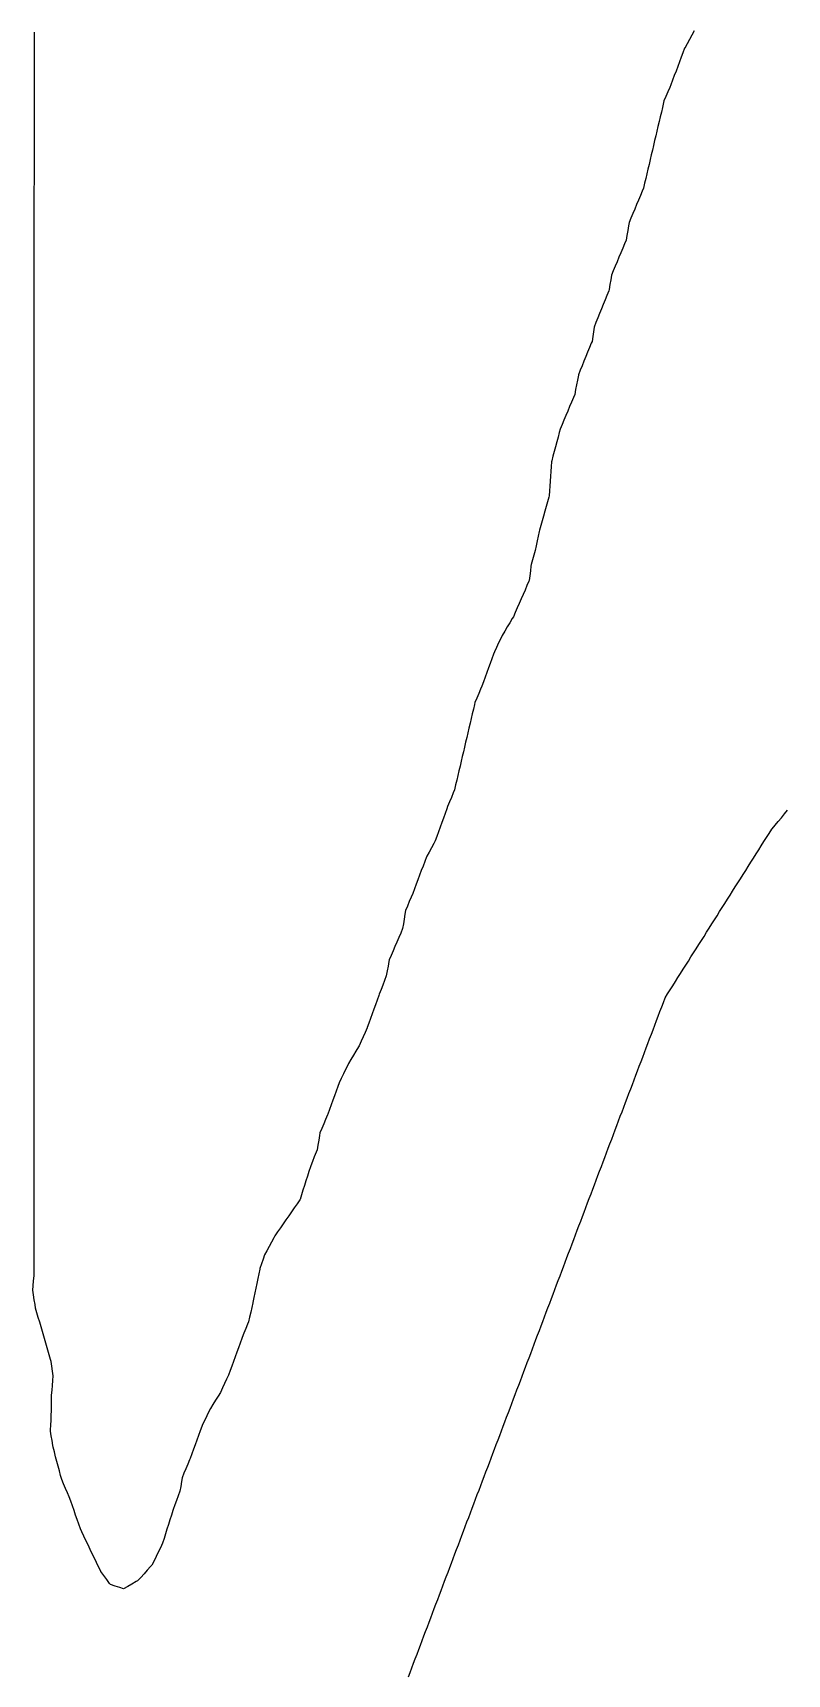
# Model space of a CAD drawing. Header units: millimetres. Extents: x 230 to 3347, y 514 to 5196.
# Drawn here: x 1749.2 to 1904.1, y 1159.2 to 1496 of the extents above; entities that cross this region are included whole.
import ezdxf

# ---------------------------------------------------------------- set-up
doc = ezdxf.new("R2010")
doc.units = ezdxf.units.MM
for name, color, linetype in [('ALL_HOLES', 1, 'Continuous'), ('ALL_ISLANDS', 7, 'Continuous'), ('OUTLINE_ISLAND_01', 7, 'Continuous'), ('OUTLINE_ISLAND_01_HOLE_06', 1, 'Continuous')]:
    doc.layers.add(name, color=color, linetype=linetype)

msp = doc.modelspace()

# ---------------------------------------------------------------- linework, layer by layer
at = {"layer": 'ALL_HOLES'}
msp.add_lwpolyline([(1884.9865, 1496.4016), (1884.5029, 1495.5263), (1884.0194, 1494.651), (1883.5359, 1493.7757), (1883.0523, 1492.9003), (1883.0368, 1492.8593), (1882.6833, 1491.9238), (1882.3299, 1490.9884), (1881.9764, 1490.0529), (1881.623, 1489.1175), (1881.2695, 1488.182), (1880.916, 1487.2466), (1880.5626, 1486.3111), (1880.2091, 1485.3757), (1879.9719, 1484.816), (1879.5817, 1483.8952), (1879.1915, 1482.9745), (1878.8013, 1482.0538), (1878.7149, 1481.6854), (1878.4864, 1480.7118), (1878.2579, 1479.7383), (1878.0294, 1478.7647), (1877.8009, 1477.7912), (1877.5724, 1476.8176), (1877.3439, 1475.8441), (1877.1154, 1474.8705), (1876.8869, 1473.897), (1876.6584, 1472.9235), (1876.4299, 1471.9499), (1876.2014, 1470.9764), (1875.9729, 1470.0028), (1875.7444, 1469.0293), (1875.5159, 1468.0557), (1875.2874, 1467.0822), (1875.0589, 1466.1086), (1874.8304, 1465.1351), (1874.6019, 1464.1616), (1874.3406, 1463.5396), (1873.9532, 1462.6177), (1873.5658, 1461.6958), (1873.1783, 1460.7739), (1872.7909, 1459.852), (1872.4035, 1458.9301), (1872.0161, 1458.0082), (1871.6287, 1457.0863), (1871.5186, 1456.4165), (1871.3564, 1455.4298), (1871.1942, 1454.443), (1871.032, 1453.4563), (1870.7198, 1452.7155), (1870.3313, 1451.794), (1869.9429, 1450.8725), (1869.5545, 1449.951), (1869.1661, 1449.0295), (1868.7777, 1448.108), (1868.3893, 1447.1865), (1868.0009, 1446.2651), (1867.8641, 1445.337), (1867.7184, 1444.3476), (1867.5726, 1443.3583), (1867.4546, 1443.0661), (1867.0801, 1442.1389), (1866.7056, 1441.2116), (1866.331, 1440.2844), (1865.9565, 1439.3572), (1865.582, 1438.43), (1865.2075, 1437.5028), (1864.833, 1436.5755), (1864.4585, 1435.6483), (1864.3189, 1434.6823), (1864.1759, 1433.6926), (1864.0329, 1432.7029), (1863.8863, 1432.342), (1863.51, 1431.4155), (1863.1337, 1430.489), (1862.7574, 1429.5625), (1862.3811, 1428.636), (1862.0047, 1427.7096), (1861.6284, 1426.7831), (1861.2521, 1425.8566), (1861.2289, 1425.7357), (1861.0402, 1424.7537), (1860.8515, 1423.7716), (1860.6628, 1422.7896), (1860.4741, 1421.8076), (1860.202, 1421.1585), (1859.8154, 1420.2362), (1859.4288, 1419.314), (1859.0422, 1418.3917), (1858.6556, 1417.4695), (1858.269, 1416.5473), (1857.8824, 1415.625), (1857.4957, 1414.7028), (1857.305, 1413.9887), (1857.047, 1413.0226), (1856.7889, 1412.0565), (1856.5309, 1411.0903), (1856.2728, 1410.1242), (1856.0148, 1409.1581), (1855.7567, 1408.1919), (1855.7437, 1408.0045), (1855.6743, 1407.0069), (1855.6048, 1406.0093), (1855.5354, 1405.0117), (1855.466, 1404.0141), (1855.3966, 1403.0165), (1855.3271, 1402.019), (1855.2577, 1401.0214), (1855.1662, 1400.7045), (1854.8888, 1399.7438), (1854.6114, 1398.783), (1854.334, 1397.8223), (1854.0566, 1396.8615), (1853.7792, 1395.9007), (1853.5018, 1394.94), (1853.2243, 1393.9792), (1853.1655, 1393.6943), (1852.9634, 1392.7149), (1852.7613, 1391.7356), (1852.5592, 1390.7562), (1852.3571, 1389.7768), (1852.0842, 1388.8214), (1851.8096, 1387.8598), (1851.535, 1386.8982), (1851.4954, 1386.5817), (1851.3713, 1385.5894), (1851.2472, 1384.5972), (1851.1231, 1383.6049), (1851.0814, 1383.5094), (1850.681, 1382.593), (1850.2807, 1381.6766), (1849.8803, 1380.7603), (1849.48, 1379.8439), (1849.0796, 1378.9276), (1848.6792, 1378.0112), (1848.2789, 1377.0948), (1847.8785, 1376.1785), (1847.6556, 1375.8042), (1847.1438, 1374.9451), (1846.6319, 1374.086), (1846.1201, 1373.2269), (1845.6083, 1372.3678), (1845.2914, 1371.7125), (1844.856, 1370.8123), (1844.4206, 1369.912), (1843.9853, 1369.0118), (1843.7971, 1368.4949), (1843.4551, 1367.5552), (1843.113, 1366.6155), (1842.771, 1365.6758), (1842.4289, 1364.7362), (1842.0869, 1363.7965), (1841.7448, 1362.8568), (1841.4028, 1361.9171), (1841.1648, 1361.3539), (1840.7756, 1360.4328), (1840.3864, 1359.5116), (1839.9972, 1358.5905), (1839.909, 1358.2148), (1839.6806, 1357.2412), (1839.4522, 1356.2676), (1839.2238, 1355.2941), (1838.9955, 1354.3205), (1838.7671, 1353.3469), (1838.5387, 1352.3734), (1838.3103, 1351.3998), (1838.0819, 1350.4262), (1837.8535, 1349.4527), (1837.6251, 1348.4791), (1837.3967, 1347.5055), (1837.1683, 1346.532), (1836.9399, 1345.5584), (1836.7115, 1344.5848), (1836.4831, 1343.6113), (1836.2547, 1342.6377), (1836.0263, 1341.6641), (1835.7979, 1340.6906), (1835.5347, 1340.0535), (1835.1527, 1339.1293), (1834.7708, 1338.2051), (1834.3889, 1337.2809), (1834.2041, 1336.768), (1833.8651, 1335.8272), (1833.5262, 1334.8864), (1833.1872, 1333.9456), (1832.8482, 1333.0048), (1832.5092, 1332.064), (1832.1703, 1331.1232), (1831.8313, 1330.1824), (1831.5417, 1329.6569), (1831.0591, 1328.7811), (1830.5764, 1327.9053), (1830.0938, 1327.0295), (1830.0436, 1326.8959), (1829.6918, 1325.9598), (1829.34, 1325.0237), (1828.9882, 1324.0876), (1828.6365, 1323.1515), (1828.2847, 1322.2155), (1827.9329, 1321.2794), (1827.5811, 1320.3433), (1827.2294, 1319.4072), (1826.9142, 1318.6673), (1826.5223, 1317.7473), (1826.1304, 1316.8273), (1825.7385, 1315.9073), (1825.6175, 1315.1457), (1825.4607, 1314.1581), (1825.3038, 1313.1705), (1825.147, 1312.1829), (1824.7588, 1311.2762), (1824.3653, 1310.3569), (1823.9718, 1309.4375), (1823.5783, 1308.5182), (1823.1848, 1307.5989), (1822.7913, 1306.6796), (1822.3978, 1305.7602), (1822.3431, 1305.4676), (1822.1593, 1304.4847), (1821.9755, 1303.5017), (1821.7917, 1302.5187), (1821.7732, 1302.4696), (1821.4195, 1301.5343), (1821.0658, 1300.5989), (1820.7122, 1299.6635), (1820.3585, 1298.7281), (1820.262, 1298.4592), (1819.9241, 1297.518), (1819.5863, 1296.5768), (1819.2485, 1295.6356), (1818.9106, 1294.6944), (1818.5728, 1293.7532), (1818.2349, 1292.812), (1817.8971, 1291.8708), (1817.8639, 1291.7976), (1817.4512, 1290.8868), (1817.0385, 1289.9759), (1816.6258, 1289.0651), (1816.2131, 1288.1542), (1816.0817, 1287.9325), (1815.5721, 1287.0721), (1815.0624, 1286.2118), (1814.5527, 1285.3514), (1814.0431, 1284.491), (1813.879, 1284.1572), (1813.4378, 1283.2598), (1812.9966, 1282.3624), (1812.5554, 1281.465), (1812.1142, 1280.5676), (1811.8301, 1279.7779), (1811.4915, 1278.837), (1811.1529, 1277.896), (1810.8143, 1276.9551), (1810.4757, 1276.0142), (1810.1372, 1275.0732), (1809.7986, 1274.1323), (1809.7262, 1273.9584), (1809.3418, 1273.0352), (1808.9575, 1272.112), (1808.5731, 1271.1888), (1808.1888, 1270.2656), (1808.0971, 1269.7332), (1807.9274, 1268.7477), (1807.7577, 1267.7622), (1807.5879, 1266.7767), (1807.3914, 1266.2841), (1807.021, 1265.3552), (1806.6505, 1264.4264), (1806.28, 1263.4976), (1806.209, 1263.274), (1805.9062, 1262.321), (1805.6034, 1261.3679), (1805.3006, 1260.4148), (1804.9978, 1259.4618), (1804.6951, 1258.5087), (1804.3923, 1257.5557), (1804.0895, 1256.6026), (1804.0403, 1256.5316), (1803.4713, 1255.7092), (1802.9023, 1254.8869), (1802.3334, 1254.0645), (1801.7644, 1253.2422), (1801.1954, 1252.4198), (1800.6264, 1251.5975), (1800.0574, 1250.7752), (1799.4884, 1249.9528), (1798.9194, 1249.1305), (1798.7053, 1248.736), (1798.2281, 1247.8572), (1797.751, 1246.9784), (1797.2738, 1246.0995), (1796.7967, 1245.2207), (1796.5027, 1244.3495), (1796.1829, 1243.402), (1795.8632, 1242.4545), (1795.8386, 1242.3351), (1795.6369, 1241.3557), (1795.4351, 1240.3762), (1795.2334, 1239.3968), (1795.0316, 1238.4173), (1794.8299, 1237.4379), (1794.6282, 1236.4585), (1794.4264, 1235.479), (1794.4107, 1235.4111), (1794.1852, 1234.4369), (1793.9596, 1233.4626), (1793.7341, 1232.4884), (1793.5085, 1231.5142), (1793.3155, 1231.0379), (1792.9399, 1230.1111), (1792.5643, 1229.1843), (1792.1887, 1228.2576), (1792.1218, 1228.0725), (1791.7816, 1227.1321), (1791.4414, 1226.1917), (1791.1013, 1225.2514), (1790.7611, 1224.311), (1790.4209, 1223.3706), (1790.0808, 1222.4303), (1789.7406, 1221.4899), (1789.4004, 1220.5495), (1789.0141, 1219.7331), (1788.5863, 1218.8293), (1788.1585, 1217.9254), (1787.7307, 1217.0215), (1787.2589, 1216.2549), (1786.7348, 1215.4033), (1786.2107, 1214.5516), (1785.6866, 1213.7), (1785.401, 1213.1136), (1784.9631, 1212.2145), (1784.5253, 1211.3154), (1784.0875, 1210.4164), (1783.95, 1210.0412), (1783.606, 1209.1022), (1783.262, 1208.1633), (1782.918, 1207.2243), (1782.574, 1206.2853), (1782.23, 1205.3464), (1781.886, 1204.4074), (1781.542, 1203.4684), (1781.4216, 1203.1812), (1781.0352, 1202.2589), (1780.6488, 1201.3365), (1780.2625, 1200.4142), (1779.8761, 1199.4919), (1779.7538, 1198.7154), (1779.5982, 1197.7276), (1779.4427, 1196.7397), (1779.4373, 1196.7252), (1779.0903, 1195.7873), (1778.7433, 1194.8495), (1778.3963, 1193.9116), (1778.0493, 1192.9737), (1777.9839, 1192.7663), (1777.6833, 1191.8126), (1777.3826, 1190.8589), (1777.082, 1189.9051), (1776.7813, 1188.9514), (1776.4807, 1187.9976), (1776.1801, 1187.0439), (1775.8794, 1186.0902), (1775.8572, 1186.0442), (1775.4218, 1185.1439), (1774.9864, 1184.2437), (1774.5509, 1183.3435), (1774.1155, 1182.4433), (1773.6801, 1181.543), (1773.4215, 1181.263), (1772.7432, 1180.5282), (1772.0648, 1179.7935), (1771.3865, 1179.0588), (1770.7081, 1178.324), (1770.465, 1178.1863), (1769.5951, 1177.6931), (1768.7251, 1177.2), (1767.8552, 1176.7069), (1767.074, 1176.9608), (1766.123, 1177.2698), (1765.1719, 1177.5789), (1764.9927, 1177.8221), (1764.3994, 1178.627), (1763.8061, 1179.432), (1763.2127, 1180.237), (1763.1826, 1180.2996), (1762.7489, 1181.2007), (1762.3152, 1182.1017), (1761.8815, 1183.0028), (1761.4478, 1183.9038), (1761.0141, 1184.8049), (1760.5804, 1185.706), (1760.1467, 1186.607), (1759.713, 1187.5081), (1759.2793, 1188.4091), (1759.0534, 1189.0328), (1758.7128, 1189.973), (1758.3722, 1190.9132), (1758.0316, 1191.8534), (1757.691, 1192.7936), (1757.3504, 1193.7338), (1757.0098, 1194.674), (1756.6692, 1195.6142), (1756.3412, 1196.3846), (1755.9494, 1197.3047), (1755.5576, 1198.2247), (1755.1658, 1199.1448), (1754.9511, 1199.954), (1754.6947, 1200.9206), (1754.4382, 1201.8872), (1754.1818, 1202.8537), (1753.9254, 1203.8203), (1753.6689, 1204.7868), (1753.4125, 1205.7534), (1753.3517, 1206.1322), (1753.1932, 1207.1195), (1753.0346, 1208.1069), (1752.8761, 1209.0942), (1752.8863, 1209.3017), (1752.935, 1210.3005), (1752.9837, 1211.2993), (1753.0324, 1212.2981), (1753.0812, 1213.2969), (1753.0825, 1214.1898), (1753.0839, 1215.1898), (1753.0853, 1216.1898), (1753.1057, 1216.4476), (1753.1844, 1217.4445), (1753.2631, 1218.4414), (1753.3418, 1219.4383), (1753.4206, 1220.4352), (1753.2838, 1221.4022), (1753.1438, 1222.3924), (1753.0037, 1223.3825), (1752.8939, 1223.7573), (1752.6128, 1224.717), (1752.3317, 1225.6767), (1752.0505, 1226.6363), (1751.7694, 1227.596), (1751.4883, 1228.5557), (1751.2071, 1229.5154), (1750.926, 1230.475), (1750.6449, 1231.4347), (1750.3637, 1232.3944), (1750.0826, 1233.354), (1749.8015, 1234.3137), (1749.6903, 1235.0404), (1749.5392, 1236.0289), (1749.388, 1237.0174), (1749.2368, 1238.0059), (1749.3176, 1238.912), (1749.4063, 1239.908), (1749.495, 1240.9041), (1749.4951, 1241.1828), (1749.4953, 1242.1828), (1749.4956, 1243.1828), (1749.4958, 1244.1828), (1749.496, 1245.1828), (1749.4963, 1246.1828), (1749.4965, 1247.1828), (1749.4968, 1248.1828), (1749.497, 1249.1828), (1749.4972, 1250.1828), (1749.4975, 1251.1828), (1749.4977, 1252.1828), (1749.4979, 1253.1828), (1749.4982, 1254.1828), (1749.4984, 1255.1828), (1749.4987, 1256.1828), (1749.4989, 1257.1828), (1749.4991, 1258.1828), (1749.4994, 1259.1828), (1749.4996, 1260.1828), (1749.4998, 1261.1828), (1749.5001, 1262.1828), (1749.5003, 1263.1828), (1749.5006, 1264.1828), (1749.5008, 1265.1828), (1749.501, 1266.1828), (1749.5013, 1267.1828), (1749.5015, 1268.1828), (1749.5018, 1269.1828), (1749.502, 1270.1828), (1749.5022, 1271.1828), (1749.5025, 1272.1828), (1749.5027, 1273.1828), (1749.5029, 1274.1828), (1749.5032, 1275.1828), (1749.5034, 1276.1828), (1749.5037, 1277.1828), (1749.5039, 1278.1828), (1749.5041, 1279.1828), (1749.5044, 1280.1828), (1749.5046, 1281.1828), (1749.5048, 1282.1828), (1749.5051, 1283.1828), (1749.5053, 1284.1828), (1749.5056, 1285.1828), (1749.5058, 1286.1828), (1749.506, 1287.1828), (1749.5063, 1288.1828), (1749.5065, 1289.1828), (1749.5068, 1290.1828), (1749.507, 1291.1828), (1749.5072, 1292.1828), (1749.5075, 1293.1828), (1749.5077, 1294.1828), (1749.5079, 1295.1828), (1749.5082, 1296.1828), (1749.5084, 1297.1828), (1749.5087, 1298.1828), (1749.5089, 1299.1828), (1749.5091, 1300.1828), (1749.5094, 1301.1828), (1749.5096, 1302.1828), (1749.5098, 1303.1828), (1749.5101, 1304.1828), (1749.5103, 1305.1828), (1749.5106, 1306.1828), (1749.5108, 1307.1828), (1749.511, 1308.1828), (1749.5113, 1309.1828), (1749.5115, 1310.1828), (1749.5118, 1311.1828), (1749.512, 1312.1828), (1749.5122, 1313.1828), (1749.5125, 1314.1828), (1749.5127, 1315.1828), (1749.5129, 1316.1828), (1749.5132, 1317.1828), (1749.5134, 1318.1828), (1749.5137, 1319.1828), (1749.5139, 1320.1828), (1749.5141, 1321.1828), (1749.5144, 1322.1828), (1749.5146, 1323.1828), (1749.5148, 1324.1828), (1749.5151, 1325.1828), (1749.5153, 1326.1828), (1749.5156, 1327.1828), (1749.5158, 1328.1828), (1749.516, 1329.1828), (1749.5163, 1330.1828), (1749.5165, 1331.1828), (1749.5168, 1332.1828), (1749.517, 1333.1828), (1749.5172, 1334.1828), (1749.5175, 1335.1828), (1749.5177, 1336.1828), (1749.5179, 1337.1828), (1749.5182, 1338.1828), (1749.5184, 1339.1828), (1749.5187, 1340.1828), (1749.5189, 1341.1828), (1749.5191, 1342.1828), (1749.5194, 1343.1828), (1749.5196, 1344.1828), (1749.5198, 1345.1828), (1749.5201, 1346.1828), (1749.5203, 1347.1828), (1749.5206, 1348.1828), (1749.5208, 1349.1828), (1749.521, 1350.1828), (1749.5213, 1351.1828), (1749.5215, 1352.1828), (1749.5218, 1353.1828), (1749.522, 1354.1828), (1749.5222, 1355.1828), (1749.5225, 1356.1828), (1749.5227, 1357.1828), (1749.5229, 1358.1828), (1749.5232, 1359.1828), (1749.5234, 1360.1828), (1749.5237, 1361.1828), (1749.5239, 1362.1828), (1749.5241, 1363.1828), (1749.5244, 1364.1828), (1749.5246, 1365.1828), (1749.5248, 1366.1828), (1749.5251, 1367.1828), (1749.5253, 1368.1828), (1749.5256, 1369.1828), (1749.5258, 1370.1828), (1749.526, 1371.1828), (1749.5263, 1372.1828), (1749.5265, 1373.1828), (1749.5268, 1374.1828), (1749.527, 1375.1828), (1749.5272, 1376.1828), (1749.5275, 1377.1828), (1749.5277, 1378.1828), (1749.5279, 1379.1828), (1749.5282, 1380.1828), (1749.5284, 1381.1828), (1749.5287, 1382.1828), (1749.5289, 1383.1828), (1749.5291, 1384.1828), (1749.5294, 1385.1828), (1749.5296, 1386.1828), (1749.5298, 1387.1828), (1749.5301, 1388.1828), (1749.5303, 1389.1828), (1749.5306, 1390.1828), (1749.5308, 1391.1828), (1749.531, 1392.1828), (1749.5313, 1393.1828), (1749.5315, 1394.1828), (1749.5318, 1395.1828), (1749.532, 1396.1828), (1749.5322, 1397.1828), (1749.5325, 1398.1828), (1749.5327, 1399.1828), (1749.5329, 1400.1828), (1749.5332, 1401.1828), (1749.5334, 1402.1828), (1749.5337, 1403.1828), (1749.5339, 1404.1828), (1749.5341, 1405.1828), (1749.5344, 1406.1828), (1749.5346, 1407.1828), (1749.5348, 1408.1828), (1749.5351, 1409.1828), (1749.5353, 1410.1828), (1749.5356, 1411.1828), (1749.5358, 1412.1828), (1749.536, 1413.1828), (1749.5363, 1414.1828), (1749.5365, 1415.1828), (1749.5368, 1416.1828), (1749.537, 1417.1828), (1749.5372, 1418.1828), (1749.5375, 1419.1828), (1749.5377, 1420.1828), (1749.5379, 1421.1828), (1749.5382, 1422.1828), (1749.5384, 1423.1828), (1749.5387, 1424.1828), (1749.5389, 1425.1828), (1749.5391, 1426.1828), (1749.5394, 1427.1828), (1749.5396, 1428.1828), (1749.5398, 1429.1828), (1749.5401, 1430.1828), (1749.5403, 1431.1828), (1749.5406, 1432.1828), (1749.5408, 1433.1828), (1749.541, 1434.1828), (1749.5413, 1435.1828), (1749.5415, 1436.1828), (1749.5418, 1437.1828), (1749.542, 1438.1828), (1749.5422, 1439.1828), (1749.5425, 1440.1828), (1749.5427, 1441.1828), (1749.5429, 1442.1828), (1749.5432, 1443.1828), (1749.5434, 1444.1828), (1749.5437, 1445.1828), (1749.5439, 1446.1828), (1749.5441, 1447.1828), (1749.5444, 1448.1828), (1749.5446, 1449.1828), (1749.5448, 1450.1828), (1749.5451, 1451.1828), (1749.5453, 1452.1828), (1749.5456, 1453.1828), (1749.5458, 1454.1828), (1749.546, 1455.1828), (1749.5463, 1456.1828), (1749.5465, 1457.1828), (1749.5468, 1458.1828), (1749.547, 1459.1828), (1749.5472, 1460.1828), (1749.5475, 1461.1828), (1749.5477, 1462.1828), (1749.5479, 1463.1828), (1749.5482, 1464.1828), (1749.5484, 1465.1828), (1749.5487, 1466.1828), (1749.5489, 1467.1828), (1749.5491, 1468.1828), (1749.5494, 1469.1828), (1749.5496, 1470.1828), (1749.5498, 1471.1828), (1749.5501, 1472.1828), (1749.5503, 1473.1828), (1749.5506, 1474.1828), (1749.5508, 1475.1828), (1749.551, 1476.1828), (1749.5513, 1477.1828), (1749.5515, 1478.1828), (1749.5518, 1479.1828), (1749.552, 1480.1828), (1749.5522, 1481.1828), (1749.5525, 1482.1828), (1749.5527, 1483.1828), (1749.5529, 1484.1828), (1749.5532, 1485.1828), (1749.5534, 1486.1828), (1749.5537, 1487.1828), (1749.5539, 1488.1828), (1749.5541, 1489.1828), (1749.5544, 1490.1828), (1749.5546, 1491.1828), (1749.5548, 1492.1828), (1749.5551, 1493.1828), (1749.5553, 1494.1828), (1749.5556, 1495.1828), (1749.5558, 1496.1828)], dxfattribs=at)
at = {"layer": 'ALL_ISLANDS'}
msp.add_lwpolyline([(1826.3385, 1158.621), (1826.6922, 1159.5564), (1827.0459, 1160.4918), (1827.3996, 1161.4271), (1827.7533, 1162.3625), (1828.1069, 1163.2979), (1828.4606, 1164.2332), (1828.8143, 1165.1686), (1829.168, 1166.104), (1829.5216, 1167.0393), (1829.8753, 1167.9747), (1830.229, 1168.9101), (1830.5827, 1169.8454), (1830.9364, 1170.7808), (1831.29, 1171.7162), (1831.6437, 1172.6515), (1831.9974, 1173.5869), (1832.3511, 1174.5223), (1832.7048, 1175.4576), (1833.0584, 1176.393), (1833.4121, 1177.3284), (1833.7658, 1178.2637), (1834.1195, 1179.1991), (1834.4731, 1180.1345), (1834.8268, 1181.0698), (1835.1805, 1182.0052), (1835.5342, 1182.9406), (1835.8879, 1183.8759), (1836.2415, 1184.8113), (1836.5952, 1185.7467), (1836.9489, 1186.682), (1837.3026, 1187.6174), (1837.6563, 1188.5528), (1838.0099, 1189.4881), (1838.3636, 1190.4235), (1838.7173, 1191.3589), (1839.071, 1192.2943), (1839.4246, 1193.2296), (1839.7783, 1194.165), (1840.132, 1195.1004), (1840.4857, 1196.0357), (1840.8394, 1196.9711), (1841.193, 1197.9065), (1841.5467, 1198.8418), (1841.9004, 1199.7772), (1842.2541, 1200.7126), (1842.6077, 1201.6479), (1842.9614, 1202.5833), (1843.3151, 1203.5187), (1843.6688, 1204.454), (1844.0225, 1205.3894), (1844.3761, 1206.3248), (1844.7298, 1207.2601), (1845.0835, 1208.1955), (1845.4372, 1209.1309), (1845.7909, 1210.0662), (1846.1445, 1211.0016), (1846.4982, 1211.937), (1846.8519, 1212.8723), (1847.2056, 1213.8077), (1847.5592, 1214.7431), (1847.9129, 1215.6784), (1848.2666, 1216.6138), (1848.6203, 1217.5492), (1848.974, 1218.4845), (1849.3276, 1219.4199), (1849.6813, 1220.3553), (1850.035, 1221.2906), (1850.3887, 1222.226), (1850.7423, 1223.1614), (1851.096, 1224.0967), (1851.4497, 1225.0321), (1851.8034, 1225.9675), (1852.1571, 1226.9028), (1852.5107, 1227.8382), (1852.8644, 1228.7736), (1853.2181, 1229.7089), (1853.5718, 1230.6443), (1853.9255, 1231.5797), (1854.2791, 1232.515), (1854.6328, 1233.4504), (1854.9865, 1234.3858), (1855.3402, 1235.3211), (1855.6938, 1236.2565), (1856.0475, 1237.1919), (1856.4012, 1238.1272), (1856.7549, 1239.0626), (1857.1086, 1239.998), (1857.4622, 1240.9333), (1857.8159, 1241.8687), (1858.1696, 1242.8041), (1858.5233, 1243.7394), (1858.877, 1244.6748), (1859.2306, 1245.6102), (1859.5843, 1246.5455), (1859.938, 1247.4809), (1860.2917, 1248.4163), (1860.6453, 1249.3516), (1860.999, 1250.287), (1861.3527, 1251.2224), (1861.7064, 1252.1577), (1862.0601, 1253.0931), (1862.4137, 1254.0285), (1862.7674, 1254.9638), (1863.1211, 1255.8992), (1863.4748, 1256.8346), (1863.8284, 1257.7699), (1864.1821, 1258.7053), (1864.5358, 1259.6407), (1864.8895, 1260.576), (1865.2432, 1261.5114), (1865.5968, 1262.4468), (1865.9505, 1263.3822), (1866.3042, 1264.3175), (1866.6579, 1265.2529), (1867.0116, 1266.1883), (1867.3652, 1267.1236), (1867.7189, 1268.059), (1868.0726, 1268.9944), (1868.4263, 1269.9297), (1868.7799, 1270.8651), (1869.1336, 1271.8005), (1869.4873, 1272.7358), (1869.841, 1273.6712), (1870.1947, 1274.6066), (1870.5483, 1275.5419), (1870.902, 1276.4773), (1871.2557, 1277.4127), (1871.6094, 1278.348), (1871.963, 1279.2834), (1872.3167, 1280.2188), (1872.6704, 1281.1541), (1873.0241, 1282.0895), (1873.3778, 1283.0249), (1873.7314, 1283.9602), (1874.0851, 1284.8956), (1874.4388, 1285.831), (1874.7925, 1286.7663), (1875.1462, 1287.7017), (1875.4998, 1288.6371), (1875.8535, 1289.5724), (1876.2072, 1290.5078), (1876.5609, 1291.4432), (1876.9145, 1292.3785), (1877.2682, 1293.3139), (1877.6219, 1294.2493), (1877.9756, 1295.1846), (1878.3293, 1296.12), (1878.6829, 1297.0554), (1879.0366, 1297.9907), (1879.5318, 1298.7732), (1880.0665, 1299.6182), (1880.6013, 1300.4632), (1881.136, 1301.3082), (1881.6708, 1302.1532), (1882.2055, 1302.9982), (1882.7403, 1303.8432), (1883.275, 1304.6882), (1883.8098, 1305.5332), (1884.3445, 1306.3783), (1884.8793, 1307.2233), (1885.414, 1308.0683), (1885.9488, 1308.9133), (1886.4835, 1309.7583), (1887.0183, 1310.6033), (1887.553, 1311.4483), (1888.0878, 1312.2933), (1888.6225, 1313.1383), (1889.1573, 1313.9833), (1889.692, 1314.8284), (1890.2268, 1315.6734), (1890.7615, 1316.5184), (1891.2963, 1317.3634), (1891.831, 1318.2084), (1892.3658, 1319.0534), (1892.9005, 1319.8984), (1893.4353, 1320.7434), (1893.97, 1321.5884), (1894.5048, 1322.4334), (1895.0395, 1323.2785), (1895.5743, 1324.1235), (1896.109, 1324.9685), (1896.6438, 1325.8135), (1897.1786, 1326.6585), (1897.7133, 1327.5035), (1898.2481, 1328.3485), (1898.7828, 1329.1935), (1899.3176, 1330.0385), (1899.8523, 1330.8835), (1900.3871, 1331.7285), (1900.9218, 1332.5736), (1900.9864, 1332.6511), (1901.6265, 1333.4194), (1902.2665, 1334.1878), (1902.9066, 1334.9561), (1903.5466, 1335.7244), (1904.1867, 1336.4928)], dxfattribs=at)
at = {"layer": 'OUTLINE_ISLAND_01'}
msp.add_lwpolyline([(1826.3385, 1158.621), (1826.6922, 1159.5564), (1827.0459, 1160.4918), (1827.3996, 1161.4271), (1827.7533, 1162.3625), (1828.1069, 1163.2979), (1828.4606, 1164.2332), (1828.8143, 1165.1686), (1829.168, 1166.104), (1829.5216, 1167.0393), (1829.8753, 1167.9747), (1830.229, 1168.9101), (1830.5827, 1169.8454), (1830.9364, 1170.7808), (1831.29, 1171.7162), (1831.6437, 1172.6515), (1831.9974, 1173.5869), (1832.3511, 1174.5223), (1832.7048, 1175.4576), (1833.0584, 1176.393), (1833.4121, 1177.3284), (1833.7658, 1178.2637), (1834.1195, 1179.1991), (1834.4731, 1180.1345), (1834.8268, 1181.0698), (1835.1805, 1182.0052), (1835.5342, 1182.9406), (1835.8879, 1183.8759), (1836.2415, 1184.8113), (1836.5952, 1185.7467), (1836.9489, 1186.682), (1837.3026, 1187.6174), (1837.6563, 1188.5528), (1838.0099, 1189.4881), (1838.3636, 1190.4235), (1838.7173, 1191.3589), (1839.071, 1192.2943), (1839.4246, 1193.2296), (1839.7783, 1194.165), (1840.132, 1195.1004), (1840.4857, 1196.0357), (1840.8394, 1196.9711), (1841.193, 1197.9065), (1841.5467, 1198.8418), (1841.9004, 1199.7772), (1842.2541, 1200.7126), (1842.6077, 1201.6479), (1842.9614, 1202.5833), (1843.3151, 1203.5187), (1843.6688, 1204.454), (1844.0225, 1205.3894), (1844.3761, 1206.3248), (1844.7298, 1207.2601), (1845.0835, 1208.1955), (1845.4372, 1209.1309), (1845.7909, 1210.0662), (1846.1445, 1211.0016), (1846.4982, 1211.937), (1846.8519, 1212.8723), (1847.2056, 1213.8077), (1847.5592, 1214.7431), (1847.9129, 1215.6784), (1848.2666, 1216.6138), (1848.6203, 1217.5492), (1848.974, 1218.4845), (1849.3276, 1219.4199), (1849.6813, 1220.3553), (1850.035, 1221.2906), (1850.3887, 1222.226), (1850.7423, 1223.1614), (1851.096, 1224.0967), (1851.4497, 1225.0321), (1851.8034, 1225.9675), (1852.1571, 1226.9028), (1852.5107, 1227.8382), (1852.8644, 1228.7736), (1853.2181, 1229.7089), (1853.5718, 1230.6443), (1853.9255, 1231.5797), (1854.2791, 1232.515), (1854.6328, 1233.4504), (1854.9865, 1234.3858), (1855.3402, 1235.3211), (1855.6938, 1236.2565), (1856.0475, 1237.1919), (1856.4012, 1238.1272), (1856.7549, 1239.0626), (1857.1086, 1239.998), (1857.4622, 1240.9333), (1857.8159, 1241.8687), (1858.1696, 1242.8041), (1858.5233, 1243.7394), (1858.877, 1244.6748), (1859.2306, 1245.6102), (1859.5843, 1246.5455), (1859.938, 1247.4809), (1860.2917, 1248.4163), (1860.6453, 1249.3516), (1860.999, 1250.287), (1861.3527, 1251.2224), (1861.7064, 1252.1577), (1862.0601, 1253.0931), (1862.4137, 1254.0285), (1862.7674, 1254.9638), (1863.1211, 1255.8992), (1863.4748, 1256.8346), (1863.8284, 1257.7699), (1864.1821, 1258.7053), (1864.5358, 1259.6407), (1864.8895, 1260.576), (1865.2432, 1261.5114), (1865.5968, 1262.4468), (1865.9505, 1263.3822), (1866.3042, 1264.3175), (1866.6579, 1265.2529), (1867.0116, 1266.1883), (1867.3652, 1267.1236), (1867.7189, 1268.059), (1868.0726, 1268.9944), (1868.4263, 1269.9297), (1868.7799, 1270.8651), (1869.1336, 1271.8005), (1869.4873, 1272.7358), (1869.841, 1273.6712), (1870.1947, 1274.6066), (1870.5483, 1275.5419), (1870.902, 1276.4773), (1871.2557, 1277.4127), (1871.6094, 1278.348), (1871.963, 1279.2834), (1872.3167, 1280.2188), (1872.6704, 1281.1541), (1873.0241, 1282.0895), (1873.3778, 1283.0249), (1873.7314, 1283.9602), (1874.0851, 1284.8956), (1874.4388, 1285.831), (1874.7925, 1286.7663), (1875.1462, 1287.7017), (1875.4998, 1288.6371), (1875.8535, 1289.5724), (1876.2072, 1290.5078), (1876.5609, 1291.4432), (1876.9145, 1292.3785), (1877.2682, 1293.3139), (1877.6219, 1294.2493), (1877.9756, 1295.1846), (1878.3293, 1296.12), (1878.6829, 1297.0554), (1879.0366, 1297.9907), (1879.5318, 1298.7732), (1880.0665, 1299.6182), (1880.6013, 1300.4632), (1881.136, 1301.3082), (1881.6708, 1302.1532), (1882.2055, 1302.9982), (1882.7403, 1303.8432), (1883.275, 1304.6882), (1883.8098, 1305.5332), (1884.3445, 1306.3783), (1884.8793, 1307.2233), (1885.414, 1308.0683), (1885.9488, 1308.9133), (1886.4835, 1309.7583), (1887.0183, 1310.6033), (1887.553, 1311.4483), (1888.0878, 1312.2933), (1888.6225, 1313.1383), (1889.1573, 1313.9833), (1889.692, 1314.8284), (1890.2268, 1315.6734), (1890.7615, 1316.5184), (1891.2963, 1317.3634), (1891.831, 1318.2084), (1892.3658, 1319.0534), (1892.9005, 1319.8984), (1893.4353, 1320.7434), (1893.97, 1321.5884), (1894.5048, 1322.4334), (1895.0395, 1323.2785), (1895.5743, 1324.1235), (1896.109, 1324.9685), (1896.6438, 1325.8135), (1897.1786, 1326.6585), (1897.7133, 1327.5035), (1898.2481, 1328.3485), (1898.7828, 1329.1935), (1899.3176, 1330.0385), (1899.8523, 1330.8835), (1900.3871, 1331.7285), (1900.9218, 1332.5736), (1900.9864, 1332.6511), (1901.6265, 1333.4194), (1902.2665, 1334.1878), (1902.9066, 1334.9561), (1903.5466, 1335.7244), (1904.1867, 1336.4928)], dxfattribs=at)
at = {"layer": 'OUTLINE_ISLAND_01_HOLE_06'}
msp.add_lwpolyline([(1884.9865, 1496.4016), (1884.5029, 1495.5263), (1884.0194, 1494.651), (1883.5359, 1493.7757), (1883.0523, 1492.9003), (1883.0368, 1492.8593), (1882.6833, 1491.9238), (1882.3299, 1490.9884), (1881.9764, 1490.0529), (1881.623, 1489.1175), (1881.2695, 1488.182), (1880.916, 1487.2466), (1880.5626, 1486.3111), (1880.2091, 1485.3757), (1879.9719, 1484.816), (1879.5817, 1483.8952), (1879.1915, 1482.9745), (1878.8013, 1482.0538), (1878.7149, 1481.6854), (1878.4864, 1480.7118), (1878.2579, 1479.7383), (1878.0294, 1478.7647), (1877.8009, 1477.7912), (1877.5724, 1476.8176), (1877.3439, 1475.8441), (1877.1154, 1474.8705), (1876.8869, 1473.897), (1876.6584, 1472.9235), (1876.4299, 1471.9499), (1876.2014, 1470.9764), (1875.9729, 1470.0028), (1875.7444, 1469.0293), (1875.5159, 1468.0557), (1875.2874, 1467.0822), (1875.0589, 1466.1086), (1874.8304, 1465.1351), (1874.6019, 1464.1616), (1874.3406, 1463.5396), (1873.9532, 1462.6177), (1873.5658, 1461.6958), (1873.1783, 1460.7739), (1872.7909, 1459.852), (1872.4035, 1458.9301), (1872.0161, 1458.0082), (1871.6287, 1457.0863), (1871.5186, 1456.4165), (1871.3564, 1455.4298), (1871.1942, 1454.443), (1871.032, 1453.4563), (1870.7198, 1452.7155), (1870.3313, 1451.794), (1869.9429, 1450.8725), (1869.5545, 1449.951), (1869.1661, 1449.0295), (1868.7777, 1448.108), (1868.3893, 1447.1865), (1868.0009, 1446.2651), (1867.8641, 1445.337), (1867.7184, 1444.3476), (1867.5726, 1443.3583), (1867.4546, 1443.0661), (1867.0801, 1442.1389), (1866.7056, 1441.2116), (1866.331, 1440.2844), (1865.9565, 1439.3572), (1865.582, 1438.43), (1865.2075, 1437.5028), (1864.833, 1436.5755), (1864.4585, 1435.6483), (1864.3189, 1434.6823), (1864.1759, 1433.6926), (1864.0329, 1432.7029), (1863.8863, 1432.342), (1863.51, 1431.4155), (1863.1337, 1430.489), (1862.7574, 1429.5625), (1862.3811, 1428.636), (1862.0047, 1427.7096), (1861.6284, 1426.7831), (1861.2521, 1425.8566), (1861.2289, 1425.7357), (1861.0402, 1424.7537), (1860.8515, 1423.7716), (1860.6628, 1422.7896), (1860.4741, 1421.8076), (1860.202, 1421.1585), (1859.8154, 1420.2362), (1859.4288, 1419.314), (1859.0422, 1418.3917), (1858.6556, 1417.4695), (1858.269, 1416.5473), (1857.8824, 1415.625), (1857.4957, 1414.7028), (1857.305, 1413.9887), (1857.047, 1413.0226), (1856.7889, 1412.0565), (1856.5309, 1411.0903), (1856.2728, 1410.1242), (1856.0148, 1409.1581), (1855.7567, 1408.1919), (1855.7437, 1408.0045), (1855.6743, 1407.0069), (1855.6048, 1406.0093), (1855.5354, 1405.0117), (1855.466, 1404.0141), (1855.3966, 1403.0165), (1855.3271, 1402.019), (1855.2577, 1401.0214), (1855.1662, 1400.7045), (1854.8888, 1399.7438), (1854.6114, 1398.783), (1854.334, 1397.8223), (1854.0566, 1396.8615), (1853.7792, 1395.9007), (1853.5018, 1394.94), (1853.2243, 1393.9792), (1853.1655, 1393.6943), (1852.9634, 1392.7149), (1852.7613, 1391.7356), (1852.5592, 1390.7562), (1852.3571, 1389.7768), (1852.0842, 1388.8214), (1851.8096, 1387.8598), (1851.535, 1386.8982), (1851.4954, 1386.5817), (1851.3713, 1385.5894), (1851.2472, 1384.5972), (1851.1231, 1383.6049), (1851.0814, 1383.5094), (1850.681, 1382.593), (1850.2807, 1381.6766), (1849.8803, 1380.7603), (1849.48, 1379.8439), (1849.0796, 1378.9276), (1848.6792, 1378.0112), (1848.2789, 1377.0948), (1847.8785, 1376.1785), (1847.6556, 1375.8042), (1847.1438, 1374.9451), (1846.6319, 1374.086), (1846.1201, 1373.2269), (1845.6083, 1372.3678), (1845.2914, 1371.7125), (1844.856, 1370.8123), (1844.4206, 1369.912), (1843.9853, 1369.0118), (1843.7971, 1368.4949), (1843.4551, 1367.5552), (1843.113, 1366.6155), (1842.771, 1365.6758), (1842.4289, 1364.7362), (1842.0869, 1363.7965), (1841.7448, 1362.8568), (1841.4028, 1361.9171), (1841.1648, 1361.3539), (1840.7756, 1360.4328), (1840.3864, 1359.5116), (1839.9972, 1358.5905), (1839.909, 1358.2148), (1839.6806, 1357.2412), (1839.4522, 1356.2676), (1839.2238, 1355.2941), (1838.9955, 1354.3205), (1838.7671, 1353.3469), (1838.5387, 1352.3734), (1838.3103, 1351.3998), (1838.0819, 1350.4262), (1837.8535, 1349.4527), (1837.6251, 1348.4791), (1837.3967, 1347.5055), (1837.1683, 1346.532), (1836.9399, 1345.5584), (1836.7115, 1344.5848), (1836.4831, 1343.6113), (1836.2547, 1342.6377), (1836.0263, 1341.6641), (1835.7979, 1340.6906), (1835.5347, 1340.0535), (1835.1527, 1339.1293), (1834.7708, 1338.2051), (1834.3889, 1337.2809), (1834.2041, 1336.768), (1833.8651, 1335.8272), (1833.5262, 1334.8864), (1833.1872, 1333.9456), (1832.8482, 1333.0048), (1832.5092, 1332.064), (1832.1703, 1331.1232), (1831.8313, 1330.1824), (1831.5417, 1329.6569), (1831.0591, 1328.7811), (1830.5764, 1327.9053), (1830.0938, 1327.0295), (1830.0436, 1326.8959), (1829.6918, 1325.9598), (1829.34, 1325.0237), (1828.9882, 1324.0876), (1828.6365, 1323.1515), (1828.2847, 1322.2155), (1827.9329, 1321.2794), (1827.5811, 1320.3433), (1827.2294, 1319.4072), (1826.9142, 1318.6673), (1826.5223, 1317.7473), (1826.1304, 1316.8273), (1825.7385, 1315.9073), (1825.6175, 1315.1457), (1825.4607, 1314.1581), (1825.3038, 1313.1705), (1825.147, 1312.1829), (1824.7588, 1311.2762), (1824.3653, 1310.3569), (1823.9718, 1309.4375), (1823.5783, 1308.5182), (1823.1848, 1307.5989), (1822.7913, 1306.6796), (1822.3978, 1305.7602), (1822.3431, 1305.4676), (1822.1593, 1304.4847), (1821.9755, 1303.5017), (1821.7917, 1302.5187), (1821.7732, 1302.4696), (1821.4195, 1301.5343), (1821.0658, 1300.5989), (1820.7122, 1299.6635), (1820.3585, 1298.7281), (1820.262, 1298.4592), (1819.9241, 1297.518), (1819.5863, 1296.5768), (1819.2485, 1295.6356), (1818.9106, 1294.6944), (1818.5728, 1293.7532), (1818.2349, 1292.812), (1817.8971, 1291.8708), (1817.8639, 1291.7976), (1817.4512, 1290.8868), (1817.0385, 1289.9759), (1816.6258, 1289.0651), (1816.2131, 1288.1542), (1816.0817, 1287.9325), (1815.5721, 1287.0721), (1815.0624, 1286.2118), (1814.5527, 1285.3514), (1814.0431, 1284.491), (1813.879, 1284.1572), (1813.4378, 1283.2598), (1812.9966, 1282.3624), (1812.5554, 1281.465), (1812.1142, 1280.5676), (1811.8301, 1279.7779), (1811.4915, 1278.837), (1811.1529, 1277.896), (1810.8143, 1276.9551), (1810.4757, 1276.0142), (1810.1372, 1275.0732), (1809.7986, 1274.1323), (1809.7262, 1273.9584), (1809.3418, 1273.0352), (1808.9575, 1272.112), (1808.5731, 1271.1888), (1808.1888, 1270.2656), (1808.0971, 1269.7332), (1807.9274, 1268.7477), (1807.7577, 1267.7622), (1807.5879, 1266.7767), (1807.3914, 1266.2841), (1807.021, 1265.3552), (1806.6505, 1264.4264), (1806.28, 1263.4976), (1806.209, 1263.274), (1805.9062, 1262.321), (1805.6034, 1261.3679), (1805.3006, 1260.4148), (1804.9978, 1259.4618), (1804.6951, 1258.5087), (1804.3923, 1257.5557), (1804.0895, 1256.6026), (1804.0403, 1256.5316), (1803.4713, 1255.7092), (1802.9023, 1254.8869), (1802.3334, 1254.0645), (1801.7644, 1253.2422), (1801.1954, 1252.4198), (1800.6264, 1251.5975), (1800.0574, 1250.7752), (1799.4884, 1249.9528), (1798.9194, 1249.1305), (1798.7053, 1248.736), (1798.2281, 1247.8572), (1797.751, 1246.9784), (1797.2738, 1246.0995), (1796.7967, 1245.2207), (1796.5027, 1244.3495), (1796.1829, 1243.402), (1795.8632, 1242.4545), (1795.8386, 1242.3351), (1795.6369, 1241.3557), (1795.4351, 1240.3762), (1795.2334, 1239.3968), (1795.0316, 1238.4173), (1794.8299, 1237.4379), (1794.6282, 1236.4585), (1794.4264, 1235.479), (1794.4107, 1235.4111), (1794.1852, 1234.4369), (1793.9596, 1233.4626), (1793.7341, 1232.4884), (1793.5085, 1231.5142), (1793.3155, 1231.0379), (1792.9399, 1230.1111), (1792.5643, 1229.1843), (1792.1887, 1228.2576), (1792.1218, 1228.0725), (1791.7816, 1227.1321), (1791.4414, 1226.1917), (1791.1013, 1225.2514), (1790.7611, 1224.311), (1790.4209, 1223.3706), (1790.0808, 1222.4303), (1789.7406, 1221.4899), (1789.4004, 1220.5495), (1789.0141, 1219.7331), (1788.5863, 1218.8293), (1788.1585, 1217.9254), (1787.7307, 1217.0215), (1787.2589, 1216.2549), (1786.7348, 1215.4033), (1786.2107, 1214.5516), (1785.6866, 1213.7), (1785.401, 1213.1136), (1784.9631, 1212.2145), (1784.5253, 1211.3154), (1784.0875, 1210.4164), (1783.95, 1210.0412), (1783.606, 1209.1022), (1783.262, 1208.1633), (1782.918, 1207.2243), (1782.574, 1206.2853), (1782.23, 1205.3464), (1781.886, 1204.4074), (1781.542, 1203.4684), (1781.4216, 1203.1812), (1781.0352, 1202.2589), (1780.6488, 1201.3365), (1780.2625, 1200.4142), (1779.8761, 1199.4919), (1779.7538, 1198.7154), (1779.5982, 1197.7276), (1779.4427, 1196.7397), (1779.4373, 1196.7252), (1779.0903, 1195.7873), (1778.7433, 1194.8495), (1778.3963, 1193.9116), (1778.0493, 1192.9737), (1777.9839, 1192.7663), (1777.6833, 1191.8126), (1777.3826, 1190.8589), (1777.082, 1189.9051), (1776.7813, 1188.9514), (1776.4807, 1187.9976), (1776.1801, 1187.0439), (1775.8794, 1186.0902), (1775.8572, 1186.0442), (1775.4218, 1185.1439), (1774.9864, 1184.2437), (1774.5509, 1183.3435), (1774.1155, 1182.4433), (1773.6801, 1181.543), (1773.4215, 1181.263), (1772.7432, 1180.5282), (1772.0648, 1179.7935), (1771.3865, 1179.0588), (1770.7081, 1178.324), (1770.465, 1178.1863), (1769.5951, 1177.6931), (1768.7251, 1177.2), (1767.8552, 1176.7069), (1767.074, 1176.9608), (1766.123, 1177.2698), (1765.1719, 1177.5789), (1764.9927, 1177.8221), (1764.3994, 1178.627), (1763.8061, 1179.432), (1763.2127, 1180.237), (1763.1826, 1180.2996), (1762.7489, 1181.2007), (1762.3152, 1182.1017), (1761.8815, 1183.0028), (1761.4478, 1183.9038), (1761.0141, 1184.8049), (1760.5804, 1185.706), (1760.1467, 1186.607), (1759.713, 1187.5081), (1759.2793, 1188.4091), (1759.0534, 1189.0328), (1758.7128, 1189.973), (1758.3722, 1190.9132), (1758.0316, 1191.8534), (1757.691, 1192.7936), (1757.3504, 1193.7338), (1757.0098, 1194.674), (1756.6692, 1195.6142), (1756.3412, 1196.3846), (1755.9494, 1197.3047), (1755.5576, 1198.2247), (1755.1658, 1199.1448), (1754.9511, 1199.954), (1754.6947, 1200.9206), (1754.4382, 1201.8872), (1754.1818, 1202.8537), (1753.9254, 1203.8203), (1753.6689, 1204.7868), (1753.4125, 1205.7534), (1753.3517, 1206.1322), (1753.1932, 1207.1195), (1753.0346, 1208.1069), (1752.8761, 1209.0942), (1752.8863, 1209.3017), (1752.935, 1210.3005), (1752.9837, 1211.2993), (1753.0324, 1212.2981), (1753.0812, 1213.2969), (1753.0825, 1214.1898), (1753.0839, 1215.1898), (1753.0853, 1216.1898), (1753.1057, 1216.4476), (1753.1844, 1217.4445), (1753.2631, 1218.4414), (1753.3418, 1219.4383), (1753.4206, 1220.4352), (1753.2838, 1221.4022), (1753.1438, 1222.3924), (1753.0037, 1223.3825), (1752.8939, 1223.7573), (1752.6128, 1224.717), (1752.3317, 1225.6767), (1752.0505, 1226.6363), (1751.7694, 1227.596), (1751.4883, 1228.5557), (1751.2071, 1229.5154), (1750.926, 1230.475), (1750.6449, 1231.4347), (1750.3637, 1232.3944), (1750.0826, 1233.354), (1749.8015, 1234.3137), (1749.6903, 1235.0404), (1749.5392, 1236.0289), (1749.388, 1237.0174), (1749.2368, 1238.0059), (1749.3176, 1238.912), (1749.4063, 1239.908), (1749.495, 1240.9041), (1749.4951, 1241.1828), (1749.4953, 1242.1828), (1749.4956, 1243.1828), (1749.4958, 1244.1828), (1749.496, 1245.1828), (1749.4963, 1246.1828), (1749.4965, 1247.1828), (1749.4968, 1248.1828), (1749.497, 1249.1828), (1749.4972, 1250.1828), (1749.4975, 1251.1828), (1749.4977, 1252.1828), (1749.4979, 1253.1828), (1749.4982, 1254.1828), (1749.4984, 1255.1828), (1749.4987, 1256.1828), (1749.4989, 1257.1828), (1749.4991, 1258.1828), (1749.4994, 1259.1828), (1749.4996, 1260.1828), (1749.4998, 1261.1828), (1749.5001, 1262.1828), (1749.5003, 1263.1828), (1749.5006, 1264.1828), (1749.5008, 1265.1828), (1749.501, 1266.1828), (1749.5013, 1267.1828), (1749.5015, 1268.1828), (1749.5018, 1269.1828), (1749.502, 1270.1828), (1749.5022, 1271.1828), (1749.5025, 1272.1828), (1749.5027, 1273.1828), (1749.5029, 1274.1828), (1749.5032, 1275.1828), (1749.5034, 1276.1828), (1749.5037, 1277.1828), (1749.5039, 1278.1828), (1749.5041, 1279.1828), (1749.5044, 1280.1828), (1749.5046, 1281.1828), (1749.5048, 1282.1828), (1749.5051, 1283.1828), (1749.5053, 1284.1828), (1749.5056, 1285.1828), (1749.5058, 1286.1828), (1749.506, 1287.1828), (1749.5063, 1288.1828), (1749.5065, 1289.1828), (1749.5068, 1290.1828), (1749.507, 1291.1828), (1749.5072, 1292.1828), (1749.5075, 1293.1828), (1749.5077, 1294.1828), (1749.5079, 1295.1828), (1749.5082, 1296.1828), (1749.5084, 1297.1828), (1749.5087, 1298.1828), (1749.5089, 1299.1828), (1749.5091, 1300.1828), (1749.5094, 1301.1828), (1749.5096, 1302.1828), (1749.5098, 1303.1828), (1749.5101, 1304.1828), (1749.5103, 1305.1828), (1749.5106, 1306.1828), (1749.5108, 1307.1828), (1749.511, 1308.1828), (1749.5113, 1309.1828), (1749.5115, 1310.1828), (1749.5118, 1311.1828), (1749.512, 1312.1828), (1749.5122, 1313.1828), (1749.5125, 1314.1828), (1749.5127, 1315.1828), (1749.5129, 1316.1828), (1749.5132, 1317.1828), (1749.5134, 1318.1828), (1749.5137, 1319.1828), (1749.5139, 1320.1828), (1749.5141, 1321.1828), (1749.5144, 1322.1828), (1749.5146, 1323.1828), (1749.5148, 1324.1828), (1749.5151, 1325.1828), (1749.5153, 1326.1828), (1749.5156, 1327.1828), (1749.5158, 1328.1828), (1749.516, 1329.1828), (1749.5163, 1330.1828), (1749.5165, 1331.1828), (1749.5168, 1332.1828), (1749.517, 1333.1828), (1749.5172, 1334.1828), (1749.5175, 1335.1828), (1749.5177, 1336.1828), (1749.5179, 1337.1828), (1749.5182, 1338.1828), (1749.5184, 1339.1828), (1749.5187, 1340.1828), (1749.5189, 1341.1828), (1749.5191, 1342.1828), (1749.5194, 1343.1828), (1749.5196, 1344.1828), (1749.5198, 1345.1828), (1749.5201, 1346.1828), (1749.5203, 1347.1828), (1749.5206, 1348.1828), (1749.5208, 1349.1828), (1749.521, 1350.1828), (1749.5213, 1351.1828), (1749.5215, 1352.1828), (1749.5218, 1353.1828), (1749.522, 1354.1828), (1749.5222, 1355.1828), (1749.5225, 1356.1828), (1749.5227, 1357.1828), (1749.5229, 1358.1828), (1749.5232, 1359.1828), (1749.5234, 1360.1828), (1749.5237, 1361.1828), (1749.5239, 1362.1828), (1749.5241, 1363.1828), (1749.5244, 1364.1828), (1749.5246, 1365.1828), (1749.5248, 1366.1828), (1749.5251, 1367.1828), (1749.5253, 1368.1828), (1749.5256, 1369.1828), (1749.5258, 1370.1828), (1749.526, 1371.1828), (1749.5263, 1372.1828), (1749.5265, 1373.1828), (1749.5268, 1374.1828), (1749.527, 1375.1828), (1749.5272, 1376.1828), (1749.5275, 1377.1828), (1749.5277, 1378.1828), (1749.5279, 1379.1828), (1749.5282, 1380.1828), (1749.5284, 1381.1828), (1749.5287, 1382.1828), (1749.5289, 1383.1828), (1749.5291, 1384.1828), (1749.5294, 1385.1828), (1749.5296, 1386.1828), (1749.5298, 1387.1828), (1749.5301, 1388.1828), (1749.5303, 1389.1828), (1749.5306, 1390.1828), (1749.5308, 1391.1828), (1749.531, 1392.1828), (1749.5313, 1393.1828), (1749.5315, 1394.1828), (1749.5318, 1395.1828), (1749.532, 1396.1828), (1749.5322, 1397.1828), (1749.5325, 1398.1828), (1749.5327, 1399.1828), (1749.5329, 1400.1828), (1749.5332, 1401.1828), (1749.5334, 1402.1828), (1749.5337, 1403.1828), (1749.5339, 1404.1828), (1749.5341, 1405.1828), (1749.5344, 1406.1828), (1749.5346, 1407.1828), (1749.5348, 1408.1828), (1749.5351, 1409.1828), (1749.5353, 1410.1828), (1749.5356, 1411.1828), (1749.5358, 1412.1828), (1749.536, 1413.1828), (1749.5363, 1414.1828), (1749.5365, 1415.1828), (1749.5368, 1416.1828), (1749.537, 1417.1828), (1749.5372, 1418.1828), (1749.5375, 1419.1828), (1749.5377, 1420.1828), (1749.5379, 1421.1828), (1749.5382, 1422.1828), (1749.5384, 1423.1828), (1749.5387, 1424.1828), (1749.5389, 1425.1828), (1749.5391, 1426.1828), (1749.5394, 1427.1828), (1749.5396, 1428.1828), (1749.5398, 1429.1828), (1749.5401, 1430.1828), (1749.5403, 1431.1828), (1749.5406, 1432.1828), (1749.5408, 1433.1828), (1749.541, 1434.1828), (1749.5413, 1435.1828), (1749.5415, 1436.1828), (1749.5418, 1437.1828), (1749.542, 1438.1828), (1749.5422, 1439.1828), (1749.5425, 1440.1828), (1749.5427, 1441.1828), (1749.5429, 1442.1828), (1749.5432, 1443.1828), (1749.5434, 1444.1828), (1749.5437, 1445.1828), (1749.5439, 1446.1828), (1749.5441, 1447.1828), (1749.5444, 1448.1828), (1749.5446, 1449.1828), (1749.5448, 1450.1828), (1749.5451, 1451.1828), (1749.5453, 1452.1828), (1749.5456, 1453.1828), (1749.5458, 1454.1828), (1749.546, 1455.1828), (1749.5463, 1456.1828), (1749.5465, 1457.1828), (1749.5468, 1458.1828), (1749.547, 1459.1828), (1749.5472, 1460.1828), (1749.5475, 1461.1828), (1749.5477, 1462.1828), (1749.5479, 1463.1828), (1749.5482, 1464.1828), (1749.5484, 1465.1828), (1749.5487, 1466.1828), (1749.5489, 1467.1828), (1749.5491, 1468.1828), (1749.5494, 1469.1828), (1749.5496, 1470.1828), (1749.5498, 1471.1828), (1749.5501, 1472.1828), (1749.5503, 1473.1828), (1749.5506, 1474.1828), (1749.5508, 1475.1828), (1749.551, 1476.1828), (1749.5513, 1477.1828), (1749.5515, 1478.1828), (1749.5518, 1479.1828), (1749.552, 1480.1828), (1749.5522, 1481.1828), (1749.5525, 1482.1828), (1749.5527, 1483.1828), (1749.5529, 1484.1828), (1749.5532, 1485.1828), (1749.5534, 1486.1828), (1749.5537, 1487.1828), (1749.5539, 1488.1828), (1749.5541, 1489.1828), (1749.5544, 1490.1828), (1749.5546, 1491.1828), (1749.5548, 1492.1828), (1749.5551, 1493.1828), (1749.5553, 1494.1828), (1749.5556, 1495.1828), (1749.5558, 1496.1828)], dxfattribs=at)

doc.saveas('drawing.dxf')
